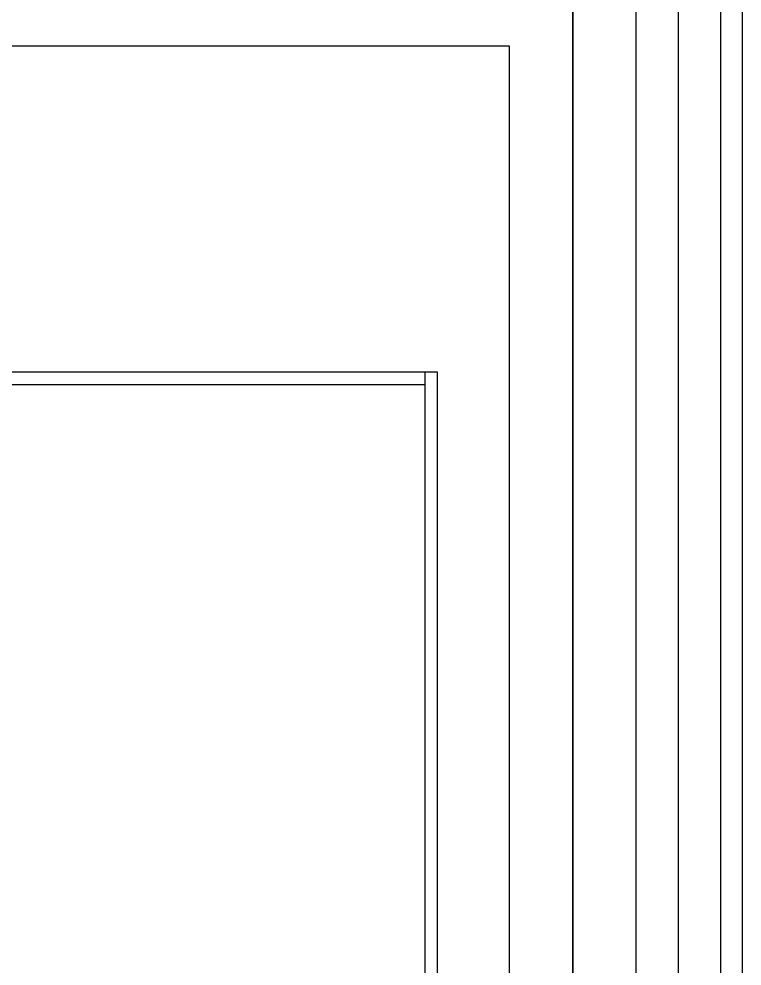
# Model space of a CAD drawing. Header units: millimetres. Extents: x -47382 to 204618, y -51045 to 127155.
# Drawn here: x 140291 to 142000, y 26497 to 28736 of the extents above; entities that cross this region are included whole.
import ezdxf

# ---------------------------------------------------------------- set-up
doc = ezdxf.new("R2010")
doc.units = ezdxf.units.MM
doc.header["$LTSCALE"] = 300
doc.header["$MEASUREMENT"] = 0
doc.linetypes.add('CEN', pattern=[62, 60, -1, 0, -1])
doc.layers.get('0').update_dxf_attribs({"linetype": 'CONTINUOUS'})
for name, color, linetype in [('A-CEN', 1, 'CEN'), ('A-DETL-PEN8', 8, 'CONTINUOUS'), ('A-FLOR-GW', 6, 'CONTINUOUS'), ('A-ST-AXIS-CEN', 252, 'CEN'), ('A-ST-CONC', 2, 'CONTINUOUS')]:
    doc.layers.add(name, color=color, linetype=linetype)
doc.layers.add('Defpoint', color=161, linetype='CONTINUOUS', plot=False)

# ---------------------------------------------------------------- blocks, each defined once
blk = doc.blocks.new('ACT 지상4층구조평면도')
at = {"layer": 'Defpoint'}
blk.add_lwpolyline([(189381.8, 51044.9), (47381.8, 51044.9), (47381.8, 150416.3), (189381.8, 150416.3)], close=True, dxfattribs=at)
blk = doc.blocks.new('G$C69974227')
at = {"layer": 'A-DETL-PEN8'}
for p, q in [((1120.3, 3530.4, 51500), (6349.3, 3530.4, 51500)), ((6320.3, 3530.4, 51500), (6320.3, 470.4, 51500)), ((6349.3, 3530.4, 51500), (6349.3, 470.4, 51500)), ((1320.3, 3500.4, 51500), (6320.3, 3500.4, 51500))]:
    blk.add_line(p, q, dxfattribs=at)

msp = doc.modelspace()

# ---------------------------------------------------------------- linework, layer by layer
at = {"layer": 'A-CEN'}
msp.add_line((141600, 24221.4), (141600, 28821.4), dxfattribs=at)
msp.add_lwpolyline([(135500, 28821.4), (141600, 28821.4), (141600, 19621.4), (135500, 19621.4)], close=True, dxfattribs=at)
at = {"layer": 'A-FLOR-GW'}
for p, q in [((141950, 19271.4), (141950, 29171.4)), ((141850, 19371.4), (141850, 29071.4))]:
    msp.add_line(p, q, dxfattribs=at)
at = {"layer": 'A-ST-AXIS-CEN'}
msp.add_line((141600, 0), (141600, 99371.4), dxfattribs=at)
at = {"layer": 'A-ST-CONC'}
for p, q in [((141750, 24071.4), (141750, 28971.4)), ((141450, 28671.4), (135700, 28671.4)), ((141450, 24371.4), (141450, 28671.4))]:
    msp.add_line(p, q, dxfattribs=at)
at = {"layer": 'Defpoint'}
msp.add_lwpolyline([(142000, 0), (0, 0), (0, 99371.4), (142000, 99371.4)], close=True, dxfattribs=at)

# ---------------------------------------------------------------- block references
for name, p in [('ACT 지상4층구조평면도', (-47381.8, -51044.9)), ('G$C69974227', (134930.2, 24371.4, -103000))]:
    msp.add_blockref(name, p)

doc.saveas('drawing.dxf')
